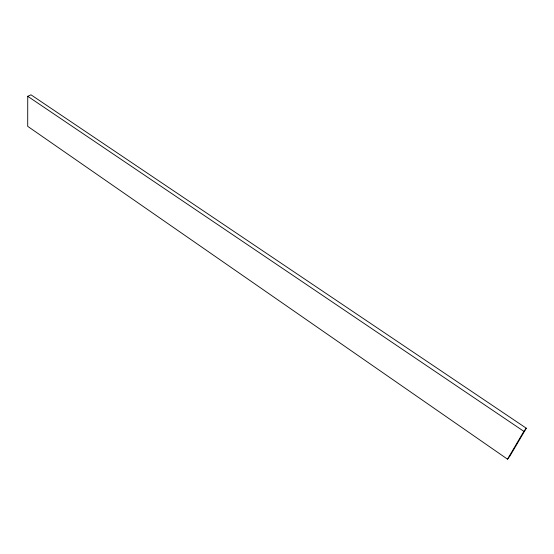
<?xml version="1.0" encoding="UTF-8"?>
<svg xmlns="http://www.w3.org/2000/svg" width="554" height="554" viewBox="0 0 554 554"><rect width="100%" height="100%" fill="white"/><g stroke="black" fill="none" stroke-linecap="round" stroke-linejoin="round"><path stroke-width="0.83" d="M27.742 96.292L27.7 126.34L507.506 459.169L509.922 456.039L526.3 428.221L31.01 94.831L27.742 96.292L523.862 431.351L526.3 428.221M507.506 459.169L523.862 431.351"/></g></svg>
